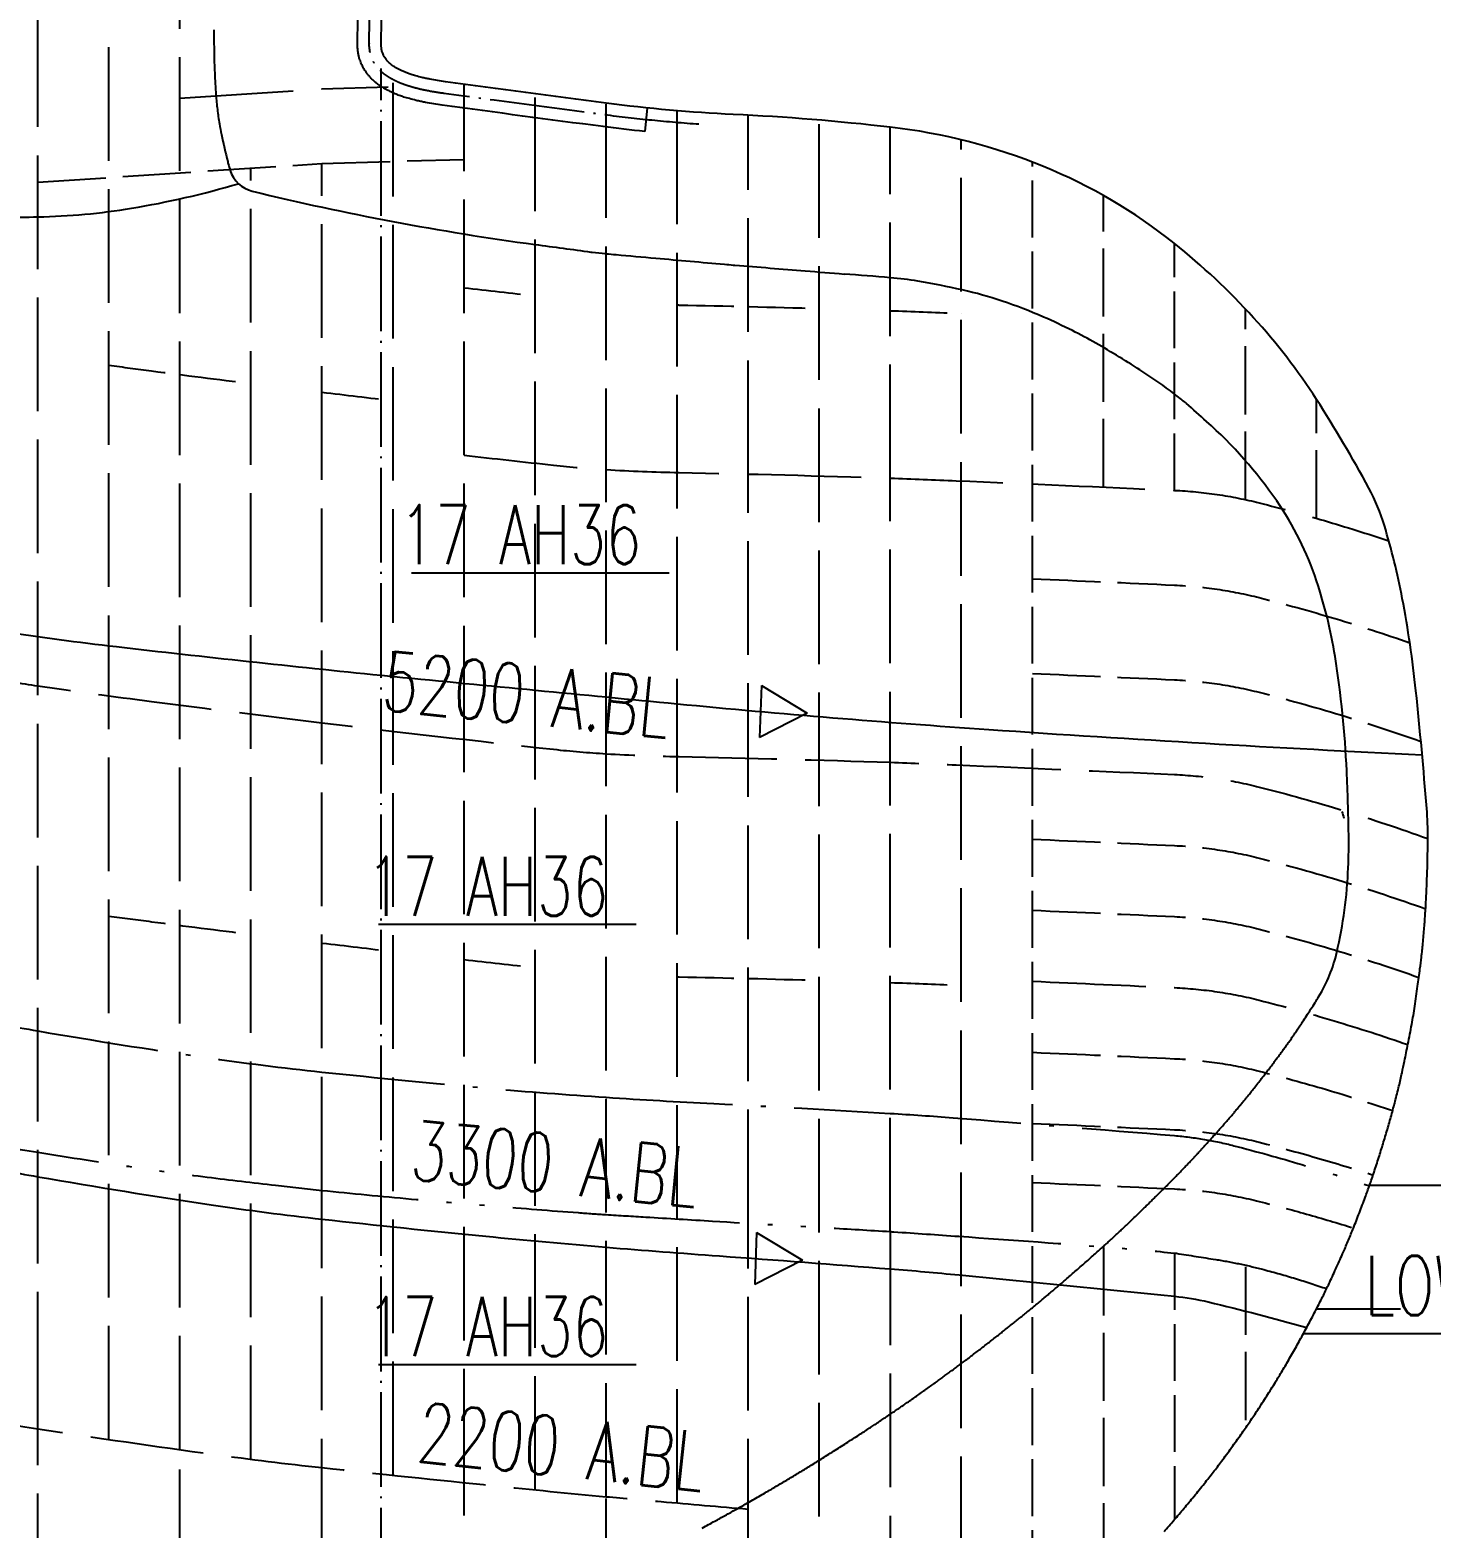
# Model space of a CAD drawing. Extents: x -12185 to 163857, y -7437 to 55100.
# Drawn here: x 128517 to 134434, y 2288 to 8615 of the extents above; entities that cross this region are included whole.
import ezdxf

# ---------------------------------------------------------------- set-up
doc = ezdxf.new("R2010")
doc.units = 0
doc.header["$LTSCALE"] = 40
doc.header["$MEASUREMENT"] = 0
for name, pattern in [('ACAD_ISO02W100', [15, 12, -3]), ('ACAD_ISO04W100', [30.5, 24, -3, 0.5, -3]), ('ACAD_ISO05W100', [34, 24, -3, 0.5, -3, 0.5, -3]), ('CENTER110', [12.2, 10, -1, 0.2, -1])]:
    doc.linetypes.add(name, pattern=pattern)
doc.layers.get('0').update_dxf_attribs({"linetype": 'CONTINUOUS'})
for name, color, linetype in [('01CONTINUOUS', 2, 'CONTINUOUS'), ('03CENTER', 3, 'CENTER110'), ('BANFENG', 6, 'CONTINUOUS'), ('C-CAS', 4, 'ACAD_ISO02W100'), ('C-CEN', 4, 'ACAD_ISO04W100'), ('Y-CAS', 7, 'ACAD_ISO02W100'), ('Y-PH', 2, 'ACAD_ISO05W100')]:
    doc.layers.add(name, color=color, linetype=linetype)
doc.styles.add('ROMANS', font='romans.shx', dxfattribs={"width": 0.7, "height": 250})

msp = doc.modelspace()

# ---------------------------------------------------------------- linework, layer by layer
for p, q in [((131123.891, 8285.345), (131113.597, 8185.876)), ((134174, 3735.8), (135691.01, 3735.8)), ((133950, 3213.936), (134305, 3213.936)), ((133895.056, 3110.148), (139122.291, 3110.148))]:
    msp.add_line(p, q)
msp.add_lwpolyline([(129900.005, 8555.232), (129901.02, 8661.945), (129905.119, 8760.008), (129910.277, 8850.696), (129918.696, 8936.675), (129930.169, 9016.463), (129942.744, 9092.434), (129958.499, 9165.224), (129975.182, 9234.772), (129994.076, 9302.581), (130016.17, 9373.493), (130042.482, 9446.64), (130072.71, 9522.416), (130108.061, 9603.414), (130150.454, 9691.818), (130201.573, 9790.989), (130252.614, 9885.312), (130301.777, 9971.246), (130349.971, 10051.124), (130398.215, 10127.083), (130447.292, 10200.494), (130992.729, 10989.927), (131042.15, 11061.446)])
msp.add_lwpolyline([(131113.597, 8185.876, -0.00671212), (130937.039, 8206.547, -0.00134072), (130257.966, 8297.16, -0.01374506), (130186.64, 8308.878, -0.0003555), (130170.414, 8312.015, -0.00388283), (130167.422, 8312.62, -0.00998883), (130147.541, 8317.218, -0.0060906), (130119.175, 8324.745, -0.0088824), (130096.204, 8331.584, -0.01111708), (130076.562, 8338.297, -0.01277047), (130058.79, 8345.336, -0.01165491), (130040.569, 8353.604, -0.00987651), (130026.199, 8360.886, -0.00940982), (130011.756, 8368.919, -0.01443386), (129996.412, 8378.438, -0.01905842), (129982.659, 8388.304, -0.01917179), (129970.124, 8398.835, -0.01883031), (129958.409, 8410.302, -0.01067331), (129950.459, 8419.06, -0.01050038), (129942.851, 8428.189, -0.01442407), (129933.786, 8440.239, -0.02956131), (129925.138, 8454.127, -0.01517663), (129920.548, 8463.22, -0.0081142), (129916.077, 8473.208, -0.00689886), (129912.057, 8482.964, -0.01750187), (129908.678, 8492.452, -0.02381943), (129905.071, 8506.042, -0.02169137), (129902.781, 8519.505, -0.0032438), (129902.135, 8524.93, 0.00314712), (129901.776, 8527.944, 0.00299625), (129901.593, 8529.336, -0.00157097), (129900.849, 8534.878, -0.03260908), (129899.867, 8549.912, -0.01518437), (129900.184, 8560.35, -0.01518437)], format="xyb")
at = {"layer": '01CONTINUOUS'}
msp.add_lwpolyline([(130000, 8554.28), (130001, 8659.38)], dxfattribs=at)
for points in [[(133306.034, 2273.248, 0.00357548), (133349, 2322.6, 0.00287624), (133390.785, 2371.865, 0.00280859), (133433, 2422.8, 0.00346574), (133476.45, 2476.585, 0.0039364), (133514, 2524.5, 0.0040704), (133548.862, 2570.484, 0.00330174), (133591, 2627.8, 0.00324534), (133632.054, 2685.203, 0.00396218), (133665, 2732.7, 0.0039364), (133697.001, 2780.429, 0.00324377), (133735, 2838.9, 0.00332108), (133772.291, 2897.966, 0.00407061), (133802, 2946.6, 0.0040389), (133832.413, 2998.252, 0.0036703), (133865, 3055.6, 0.00289218), (133895.056, 3110.148, 0.00284237), (133925, 3166, 0.00356006), (133955.962, 3225.57, 0.00410792), (133982, 3277.6, 0.00413413), (134005.67, 3326.914, 0.0032336), (134035, 3390.4, 0.003245), (134063.437, 3454.11, 0.00413763), (134085, 3504.4, 0.00414333), (134105.703, 3554.983, 0.0032678), (134131, 3619.5, 0.00324755), (134155.519, 3684.515, 0.00413953), (134174, 3735.8, 0.00408725), (134192.843, 3790.917, 0.00364742), (134213, 3853, 0.00281043), (134231.179, 3911.554, 0.00276373), (134249, 3971.3, 0.00356777), (134266.049, 4031.216, 0.00362024), (134282, 4090.5, 0.00471505), (134298.16, 4154.815, 0.00545286), (134311, 4210.7, 0.00279611), (134321.403, 4259.668, 0.00190452), (134336, 4331.7, 0.00237254), (134352.171, 4415.162, 0.0051796), (134359, 4453.5, 0.00506454), (134365.056, 4492.061, 0.00232613), (134377, 4576.2, 0.00185387), (134386.855, 4650.057, 0.00276698), (134393, 4699.6, 0.00536903), (134399.179, 4757.052, 0.0046372), (134405, 4823.7, 0.00345824), (134409.44, 4886.185, 0.00347075), (134413, 4948.5, 0.00257812), (134414.792, 4988.323, 0.00119868), (134418, 5074, 0.00478834), (134418.57, 5096.375, 0.00103413), (134420, 5200, 0.02308691), (134415.614, 5327.332, 0.00590238), (134369.655, 5823.309, 0.0210419), (134312.015, 6214.52, 0.0262197), (134236.32, 6522.785, 0.05031119), (134171.092, 6679.792, 0.01963493), (133950, 7054.079, 0.04153796), (133683.98, 7399.795, 0.03945932), (133349, 7713.77, 0.07157766), (132796.735, 8038.282, 0.06863868), (132150, 8204.302, 0.01672106), (131486.604, 8258.006, -0.02066119), (130950, 8305.704, -0.00134072), (130271.458, 8396.246, -0.01374506), (130205.556, 8407.072, -0.0003555), (130189.47, 8410.183, -0.00388283), (130188, 8410.48, -0.00998883), (130172.012, 8414.177, -0.0060906), (130146, 8421.08, -0.0088824), (130126.435, 8426.905, -0.01111708), (130111, 8432.18, -0.01277047), (130097.977, 8437.338, -0.01165491), (130084, 8443.68, -0.00987651), (130073.153, 8449.177, -0.00940982), (130062, 8455.38, -0.01443386), (130051.561, 8461.856, -0.01905842), (130044, 8467.28, -0.01917179), (130037.334, 8472.88, -0.01883031), (130031, 8479.08, -0.01067331), (130025.919, 8484.677, -0.01050038), (130021, 8490.58, -0.01442407), (130015.403, 8498.021, -0.02956131), (130013, 8501.88, -0.01517663), (130011.145, 8505.555, -0.0081142), (130008, 8512.58, -0.00689886), (130005.031, 8519.786, -0.01750187), (130004, 8522.68, -0.02381943), (130002.836, 8527.067, -0.02169137), (130002, 8531.98, -0.0032438), (130001.507, 8536.117, 0.00314712), (130001, 8540.38, 0.00299625), (130000.661, 8542.961, -0.00157097), (130000, 8547.88, -0.03260908), (129999.867, 8549.912, -0.01518437), (130000, 8554.28)], [(129999.89, 7509.845, -0.00895788), (130000, 7512.421)]]:
    msp.add_lwpolyline(points, format="xyb", dxfattribs=at)
at = {"layer": '03CENTER'}
msp.add_line((130000, -953.881), (130000, 8452.283), dxfattribs=at)
at = {"layer": '03CENTER', "flags": 128}
msp.add_lwpolyline([(129950.002, 8554.756), (129951.01, 8660.662), (129955.059, 8757.544), (129960.139, 8846.838), (129968.348, 8930.678), (129979.585, 9008.822), (129991.872, 9083.057), (130007.249, 9154.102), (130023.591, 9222.226), (130042.038, 9288.431), (130063.585, 9357.586), (130089.241, 9428.91), (130118.855, 9503.148), (130153.531, 9582.597), (130195.227, 9669.549), (130245.787, 9767.635), (130296.307, 9860.996), (130344.889, 9945.913), (130392.485, 10024.802), (130440.108, 10099.782), (130488.646, 10172.387), (131033.865, 10961.503), (131219.09, 11229.554)], dxfattribs=at)
msp.add_lwpolyline([(131342.114, 8216.339, -0.01524316), (130943.52, 8256.126, -0.00134072), (130264.712, 8346.703, -0.01374506), (130196.098, 8357.975, -0.0003555), (130179.942, 8361.099, -0.00388283), (130177.711, 8361.55, -0.00998883), (130159.776, 8365.697, -0.0060906), (130132.587, 8372.913, -0.0088824), (130111.319, 8379.244, -0.01111708), (130093.781, 8385.239, -0.01277047), (130078.383, 8391.337, -0.01165491), (130062.284, 8398.642, -0.00987651), (130049.676, 8405.031, -0.00940982), (130036.878, 8412.15, -0.01443386), (130023.987, 8420.147, -0.01905842), (130013.33, 8427.792, -0.01917179), (130003.729, 8435.857, -0.01883031), (129994.704, 8444.691, -0.01067331), (129988.189, 8451.868, -0.01050038), (129981.925, 8459.384, -0.01442407), (129974.595, 8469.13, -0.02956131), (129969.069, 8478.004, -0.01517663), (129965.847, 8484.387, -0.0081142), (129962.039, 8492.894, -0.00689886), (129958.544, 8501.375, -0.01750187), (129956.339, 8507.566, -0.02381943), (129953.953, 8516.555, -0.02169137), (129952.391, 8525.743, -0.0032438), (129951.821, 8530.523, 0.00314712), (129951.388, 8534.162, 0.00299625), (129951.127, 8536.148, -0.00157097), (129950.424, 8541.379, -0.03260908), (129949.867, 8549.912, -0.01518437), (129950.092, 8557.315, -0.01518437)], format="xyb", dxfattribs=at)
at = {"layer": 'BANFENG', "color": 232}
for p, q in [((130128.204, 6322.852), (131216.259, 6322.852)), ((131605.5, 5846.553), (131598.091, 5626.677)), ((131605.5, 5846.553), (131799.109, 5729.967)), ((131799.109, 5729.967), (131598.091, 5626.677)), ((129988.529, 4837.941), (131076.584, 4837.941)), ((131585.566, 3536.164), (131578.157, 3316.288)), ((131585.566, 3536.164), (131779.174, 3419.578)), ((131779.174, 3419.578), (131578.157, 3316.288)), ((129988.529, 2978.773), (131076.584, 2978.773))]:
    msp.add_line(p, q, dxfattribs=at)
at = {"layer": 'BANFENG', "color": 232, "flags": 128}
for points in [[(47960.137, 8650, 0.00000588), (62842.444, 8649.825, 0.0000032), (90178.275, 8650), (91167.825, 8650.013, 0.00000219), (91305.943, 8650.015, 0.00000038), (92100, 8650.034, 0.00003497), (92451.628, 8650.067, 0.00001071), (93600, 8650.28, 0.00012636), (94051.008, 8650.487, 0.00005433), (95100, 8651.348, 0.00036284), (95631.589, 8652.228, 0.00019917), (96600, 8654.919, 0.00071626), (97187.457, 8657.628, 0.00046109), (98100, 8663.983, 0.0010391), (98716.597, 8670.128, 0.00072524), (99600, 8682.049, 0.00133764), (100206.156, 8692.731, 0.00684597), (106950, 8922.019, 0.00185961)], [(128400, 3798.998, 0.00297557), (128550, 3771.967, 0.00604898), (129282.727, 3653.536, 0.00952901), (129750, 3592.879, 0.00291383), (130441.495, 3520.56, 0.00396776), (130950, 3474.445, 0.00262294), (131428.269, 3437.42, -0.00173837), (132150, 3382.832, -0.004262), (132440.711, 3357.333, -0.00136116), (133350, 3267.259, -0.03280242), (133492.39, 3243.25, -0.01100685), (133908.456, 3134.954)]]:
    msp.add_lwpolyline(points, format="xyb", dxfattribs=at)
at = {"layer": 'BANFENG'}
for points in [[(122569.308, 11516.291, -0.0000019), (123100.238, 11286.676, -0.00006828)], [(128355.756, 9623.383, 0.01817154), (128550, 9625.82, 0.0007524), (128741.017, 9635.453, 0.00160939), (128830.296, 9640.379, 0.00056165), (129523.893, 9681.664, 0.0017224), (129750, 9696.16, 0.00028723), (129753.744, 9696.415, 0.00000703), (129906.725, 9706.931, 0.00211651), (130064.189, 9718.427, 0.00150272), (130285.847, 9736.223)]]:
    msp.add_lwpolyline(points, format="xyb", dxfattribs=at)
at = {"layer": 'BANFENG', "color": 232}
for points in [[(121542.036, 10159.585, -0.00000051), (121684.923, 10097.951, -0.00001191)], [(121572.659, 8546.376, -0.00000048), (121684.923, 8497.951, -0.00000573)], [(123100.238, 7886.676, -0.00000035), (123136.901, 7870.815, -0.00000111)], [(123343.045, 9381.628, 0.00000249), (123500.398, 9313.549, 0.00001079)], [(123148.447, 7865.82, -0.00000045), (123182.59, 7851.049, -0.00000497)], [(123515.883, 7706.85, 0.00000125), (123597.988, 7671.33, 0.00000856)], [(128403.718, 7822.704, 0.00021421), (128550, 7825.507, 0.03610901), (128945.492, 7861.905, 0.03092912), (129397.244, 7965.681)], [(128400, 6074.444, 0.00832011), (128881.622, 6010.685, 0.00359308), (130000, 5889.663, 0.001124), (130054.829, 5884.253, 0.00005158), (131250, 5769.154, 0.00686563), (132566.332, 5660.743, 0.00494719), (134396.122, 5553.49)], [(134056.909, 5314.482, -0.00307978), (134065.543, 5286.475)]]:
    msp.add_lwpolyline(points, format="xyb", dxfattribs=at)
for centre, radius, start, end in [((138186.401, 8635.992), 8892.737, 180.1365723, 180.7490729), ((132034.14, 8555.554), 2739.95, 180.7490729, 182.5403734), ((132588.963, 8580.17), 3295.319, 182.5403734, 184.1737566), ((130657.258, 8439.204), 1358.477, 184.1737566, 186.7727741), ((130639.641, 8437.112), 1340.737, 186.7727741, 189.3889331), ((130189.141, 8362.621), 884.12, 189.3889331, 192.3723169), ((134929.158, 9402.381), 5736.836, 192.3723169, 193.5433982), ((129579.111, 8113.662), 233.764, 193.5433982, 196.0013171), ((131162.725, 8567.795), 1881.209, 196.0013172, 196.8676984), ((129485.811, 8059.342), 128.905, 196.8676984, 256.3349457), ((132208.087, 19256.241), 11651.984, 256.3349457, 262.3154716), ((195196.042, 486074.539), 482700.607, 262.31547164, 262.34373598), ((130920.431, 7933.332), 258.519, 262.343736, 263.5650844), ((136747.136, 59595.353), 52248.085, 263.5650844, 263.6258686), ((130969.374, 7874.655), 205.668, 263.6258686, 264.5946983), ((131803.521, 16690.3), 9060.689, 264.5946983, 264.8606018), ((144066.999, 153040.9), 145961.671, 264.86060175, 264.9268516), ((177197.802, 526239.498), 520627.982, 264.9268516, 264.9589218), ((132167.449, 15755.801), 8162.043, 264.9589218, 265.2150553), ((131764.681, 10944.194), 3333.608, 265.2150553, 265.3431909), ((563343.693, 5309246.473), 5319184.198, 265.343190857, 265.346398636), ((140166.055, 110487.207), 103230.093, 265.34639864, 265.43780571), ((120369.891, -137603.617), 145649.286, 85.36085214, 85.4378057), ((132041.162, 6227.237), 1345.671, 80.3529256, 85.3608521), ((131670.643, 4047.49), 3556.685, 77.2731526, 80.3529256), ((132069.271, 5812.484), 1747.235, 71.54524, 77.2731526), ((131988.364, 5570.043), 2002.819, 66.1955572, 71.54524), ((131628.615, 4754.554), 2894.134, 63.5245764, 66.1955572), ((132033.835, 5568.173), 1985.191, 60.2994482, 63.5245764), ((130955.694, 3678.034), 4161.199, 57.0886452, 60.2994482), ((132124.922, 5484.599), 2009.276, 52.4673475, 57.0886452), ((130253.576, 3048.689), 5081.017, 52.1139024, 52.4673475), ((131716.556, 4928.912), 2698.676, 51.628924, 52.1139024), ((133266.003, 6885.855), 202.598, 48.527439, 51.628924), ((118896.064, -9372.089), 21900.89, 48.2291731, 48.527439), ((132225.893, 5551.8), 1890.722, 34.620986, 48.2291731), ((132682.054, 5866.731), 1336.407, 18.4188801, 34.620986), ((132042.987, 5653.908), 2009.981, 9.0216373, 18.4188801), ((129700.317, 5281.958), 4381.994, 2.6610588, 9.0216373), ((125387.939, 5081.529), 8699.028, 0.8958405, 2.6610588), ((131685.922, 5180.008), 2400.274, 357.5349959, 0.8958405), ((132113.768, 5161.59), 1972.032, 347.0572432, 357.5349959), ((133426.113, 4859.992), 625.477, 328.3962187, 347.0572432), ((84808.158, 35521.628), 58104.789, 327.70853492, 327.74049431), ((133792.19, 4603.643), 179.344, 327.7404943, 328.3522308), ((104417.547, 22708.821), 34685.389, 328.3522309, 328.3962187), ((128611.453, 7915.415), 6328.516, 326.3542477, 326.6033925), ((129454.785, 7359.412), 5318.393, 326.6033925, 326.9395845), ((131399.49, 6093.588), 2998.008, 326.9395845, 327.3873615), ((133440.177, 4787.88), 575.349, 327.3873615, 327.7085348), ((131399.99, 6055.543), 2976.622, 325.3653545, 325.6936555), ((131118.904, 6247.333), 3316.905, 325.6936555, 326.0046606), ((131203.914, 6190.003), 3214.37, 326.0046606, 326.3542476), ((130701.435, 6576.74), 3848.05, 323.6561641, 323.9095447), ((132127.927, 5536.888), 2082.782, 323.9095447, 324.2747686), ((131303.124, 6130.12), 3098.767, 324.2747686, 324.5741925), ((131920.257, 5691.128), 2341.425, 324.5741925, 324.9936263), ((131396.424, 6058.007), 2980.956, 324.9936263, 325.3653545), ((127710.587, 8838.464), 7597.799, 322.6411028, 322.8000877), ((129494.532, 7484.38), 5358.155, 322.8000877, 322.9894058), ((130809.828, 6492.852), 3710.997, 322.9894058, 323.2038694), ((129251.716, 7658.305), 5656.76, 323.2038694, 323.3775754), ((131236.974, 6182.716), 3183.177, 323.3775754, 323.6561641), ((128268.592, 8399.711), 6887.994, 322.1328811, 322.34712), ((125278.825, 10706.541), 10664.258, 322.34712, 322.4805664), ((127892.603, 8699.509), 7368.805, 322.4805664, 322.6411028), ((130445.054, 6684.801), 4117.09, 321.1994938, 321.4147053), ((130377.668, 6738.567), 4203.297, 321.4147053, 321.6871487), ((129362.037, 7541.034), 5497.693, 321.6871487, 321.9253701), ((127910.28, 8678.319), 7341.877, 321.9253701, 322.1328811), ((131451.276, 5885.565), 2832.221, 319.4380919, 319.7424023), ((131592.573, 5765.915), 2647.07, 319.7424023, 320.0520392), ((132026.934, 5402.115), 2080.484, 320.0520392, 320.4013029), ((131632.526, 5728.382), 2592.351, 320.4013029, 320.6715833), ((131687.788, 5683.106), 2520.911, 320.6715833, 320.9456667), ((131347.059, 5959.558), 2959.684, 320.9456667, 321.1994939), ((128098.805, 8804.111), 7277.172, 318.4948642, 318.6808881), ((129962.777, 7165.47), 4795.33, 318.6808881, 318.9283409), ((129844.617, 7268.445), 4952.064, 318.928341, 319.1718464), ((130792.059, 6449.822), 3699.951, 319.1718464, 319.4380919), ((126715.258, 10040.238), 9132.513, 317.8316391, 317.9675405), ((128275.375, 8633.902), 7032.097, 317.9675405, 318.1557897), ((125537.057, 11086.046), 10707.883, 318.1557897, 318.3083438), ((128127.775, 8778.476), 7238.488, 318.3083438, 318.4948642), ((128901.538, 8076.304), 6193.754, 317.0357325, 317.1776253), ((130172.756, 6898.221), 4460.585, 317.1776254, 317.3448274), ((129056.428, 7926.724), 5978.48, 317.3448274, 317.4911753), ((129262.963, 7737.41), 5698.308, 317.4911753, 317.6410778), ((130041.429, 7027.596), 4644.816, 317.6410778, 317.8316391), ((128683.905, 8328.721), 6525.305, 315.8637218, 316.0632583), ((129438.078, 7602.033), 5477.998, 316.0632583, 316.2820324), ((130450.328, 6634.098), 4077.445, 316.2820324, 316.5356112), ((129897.097, 7158.442), 4839.68, 316.5356112, 316.7636352), ((130946.802, 6171.448), 3398.833, 316.7636352, 317.0357325), ((128860.484, 8177.919), 6293.621, 314.9637442, 315.1015694), ((127324.489, 9708.478), 8462.005, 315.1015694, 315.2204311), ((130718.708, 6340.276), 3680.216, 315.2204311, 315.4438837), ((128728.128, 8300.249), 6473.763, 315.4438837, 315.6123618), ((130415.898, 6648.176), 4112.002, 315.6123618, 315.8637218), ((126450.423, 10593.501), 9705.859, 314.433591, 314.5572368), ((122856.093, 14243.816), 14828.75, 314.5572368, 314.6392284), ((128331.948, 8698.565), 7035.497, 314.6392285, 314.7582634), ((128476.134, 8553.157), 6830.721, 314.7582634, 314.8734985), ((125437.605, 11605.132), 11137.368, 314.8734985, 314.9637442), ((128197.546, 8772.289), 7182.191, 313.8273321, 314.0335058), ((125024.437, 12054.296), 11747.296, 314.0335058, 314.1697178), ((127833.869, 9162.238), 7715.311, 314.1697179, 314.3377947), ((121925.38, 15208.907), 16169.448, 314.3377947, 314.433591), ((129843.024, 7030.346), 4785.964, 313.0148787, 313.243825), ((129481.629, 7414.603), 5313.467, 313.243825, 313.4495272), ((128607.818, 8337.034), 6584.067, 313.4495272, 313.6343182), ((127496.229, 9502.917), 8194.941, 313.6343182, 313.8273321), ((128819.877, 8159.211), 6309.503, 311.9581655, 312.1447158), ((129611.471, 7284.51), 5129.789, 312.1447158, 312.3516078), ((129908.688, 6958.464), 4688.605, 312.3516078, 312.5706906), ((129762.365, 7117.751), 4904.898, 312.5706906, 312.7848885), ((129872.595, 6998.651), 4742.616, 312.7848885, 313.0148787), ((125984.939, 11346.152), 10574.9, 311.4025155, 311.5578755), ((127997.806, 9075.645), 7540.622, 311.5578755, 311.755331), ((128260.618, 8781.244), 7145.981, 311.755331, 311.9581655), ((124237.187, 13348.535), 13232.761, 310.8703162, 310.9799549), ((126134.836, 11163.997), 10339.099, 310.9799549, 311.1224459), ((122958.655, 14802.044), 15168.541, 311.1224459, 311.2400864), ((126580.432, 10670.757), 9674.472, 311.2400864, 311.4025155), ((126881.286, 10303.329), 9199.867, 310.2047599, 310.3349916), ((127971.014, 9019.956), 7516.254, 310.3349915, 310.4790726), ((126284.143, 10996.489), 10114.757, 310.4790726, 310.5988406), ((127393.19, 9702.489), 8410.521, 310.5988406, 310.7301837), ((127595.612, 9467.403), 8100.295, 310.7301837, 310.8703161), ((127742.704, 9305.763), 7881.984, 309.4422455, 309.6261263), ((128758.297, 8079.261), 6289.583, 309.6261263, 309.8319726), ((127808.03, 9218.514), 7773.129, 309.8319726, 310.0033912), ((129183.87, 7579.048), 5632.852, 310.0033912, 310.2047599), ((128467.09, 8415), 6733.848, 308.7177153, 308.9021398), ((127838.596, 9193.842), 7734.648, 308.9021398, 309.0742197), ((128597.875, 8258.689), 6530.067, 309.0742197, 309.2681666), ((127600.572, 9478.538), 8105.708, 309.2681666, 309.4422455), ((127162.694, 10045.884), 8822.216, 307.987904, 308.1369258), ((127399.744, 9743.963), 8438.356, 308.1369258, 308.2782314), ((126846.767, 10444.701), 9331.002, 308.2782314, 308.4126082), ((127886.933, 9132.931), 7656.879, 308.4126082, 308.5716206), ((127005.378, 10238.358), 9070.778, 308.5716206, 308.7177153), ((126753.742, 10563.148), 9481.587, 307.4270867, 307.5704421), ((126440.826, 10969.911), 9994.785, 307.5704421, 307.7094547), ((126427.48, 10987.172), 10016.604, 307.7094547, 307.8483159), ((126403.952, 11017.452), 10054.95, 307.8483159, 307.987904), ((127503.657, 9568.643), 8236.035, 306.6806632, 306.8330396), ((127551.172, 9505.205), 8156.775, 306.8330396, 306.9861545), ((127006.072, 10228.942), 9062.827, 306.9861545, 307.1375267), ((126918.256, 10344.897), 9208.281, 307.1375267, 307.2876986), ((126421.049, 10997.866), 10029.003, 307.2876986, 307.4270867), ((128484.653, 8242.941), 6586.823, 305.8144133, 305.9982285), ((128143.348, 8712.737), 7167.51, 305.9982285, 306.1651382), ((128553.237, 8151.98), 6472.918, 306.1651382, 306.340775), ((128107.184, 8758.303), 7225.641, 306.340775, 306.5108102), ((128097.956, 8770.768), 7241.15, 306.5108102, 306.6806632), ((127556.661, 9536.735), 8179.033, 305.1086135, 305.2841607), ((127921.904, 9020.58), 7546.721, 305.2841607, 305.4658432), ((127944.923, 8988.269), 7507.049, 305.4658432, 305.648005), ((127636.119, 9418.84), 8036.909, 305.648005, 305.8144133), ((127521.215, 9586.435), 8240.065, 304.320813, 304.4742682), ((127364.309, 9814.954), 8517.266, 304.4742682, 304.6252057), ((127627.041, 9434.461), 8054.878, 304.6252057, 304.7804332), ((126943.814, 10418.213), 9252.612, 304.7804332, 304.9252657), ((127948.405, 8979.517), 7497.89, 304.9252657, 305.1086135), ((128057.98, 8787.35), 7277.417, 303.4690299, 303.6450136), ((127670.134, 9370.112), 7977.443, 303.6450136, 303.817362), ((127845.15, 9108.848), 7662.976, 303.817362, 303.9932112), ((127282.896, 9942.636), 8668.626, 303.9932112, 304.1501072), ((128038.389, 8828.877), 7322.807, 304.1501072, 304.320813), ((126537.999, 11114.032), 10056.622, 302.6090213, 302.7787028), ((127064.794, 10295.938), 9083.59, 302.7787028, 302.9572412), ((126672.861, 10900.45), 9804.038, 302.9572412, 303.1221681), ((127737.54, 9268.615), 7855.596, 303.1221681, 303.3064167), ((127370.864, 9826.691), 8523.354, 303.3064167, 303.46903), ((125508.888, 12737.445), 11978.745, 302.1126894, 302.2617802), ((126050.388, 11879.61), 10964.298, 302.2617802, 302.432983), ((126369.002, 11378.194), 10370.216, 302.432983, 302.6090213), ((127144.425, 10117.021), 8889.787, 301.2666684, 301.4419313), ((127342.605, 9792.884), 8509.865, 301.4419313, 301.6210638), ((126837.26, 10613.635), 9473.715, 301.6210638, 301.7887715), ((126550.441, 11076.429), 10018.181, 301.7887715, 301.9518583), ((126404.608, 11310.247), 10293.75, 301.9518583, 302.1126894), ((127551.263, 9448.357), 8107.088, 300.5212066, 300.7058788), ((127711.533, 9178.495), 7793.222, 300.7058788, 300.8942331), ((127513.101, 9510.126), 8179.686, 300.8942331, 301.0802095), ((127534.921, 9473.926), 8137.418, 301.0802095, 301.2666684), ((126717.961, 10892.617), 9774.53, 299.5789822, 299.7575076), ((127452.532, 9607.774), 8294.524, 299.7575076, 299.9617392), ((127095.486, 10227.151), 9009.443, 299.9617392, 300.1577003), ((126876.65, 10603.788), 9445.04, 300.1577003, 300.330453), ((127734.368, 9137.769), 7746.543, 300.330453, 300.5212066), ((126526.104, 11247.698), 10178.044, 298.8066285, 298.9509143), ((126114.972, 11990.9), 11027.384, 298.9509143, 299.0895323), ((126885.026, 10606.792), 9443.485, 299.0895323, 299.2361069), ((126151.526, 11917.296), 10945.298, 299.2361069, 299.3722549), ((127944.61, 8731.479), 7289.537, 299.3722549, 299.5789822), ((126789.561, 10759.334), 9623.138, 298.3248876, 298.5075004), ((125087.658, 13892.872), 13189.023, 298.5075004, 298.6399362), ((127418.924, 9624.11), 8325.164, 298.6399362, 298.8066285)]:
    msp.add_arc(centre, radius, start, end, dxfattribs=at)
at = {"layer": 'C-CAS'}
for p, q in [((129150, 2619.453), (129150, 17669.518)), ((128850, 2662.529), (128850, 10480.544)), ((130050, 2511.454), (130050, 8462.906)), ((130650, 2449.6), (130650, 8345.278)), ((131250, 2394.196), (131250, 8273.531)), ((131850, 1136.687), (131850, 8234.121)), ((132450, 1510.015), (132450, 8150.759)), ((129750, 3714.365), (129750, 8051.213)), ((129450, 2578.929), (129450, 8031.287)), ((131550, 3575.669), (131550, 6739.452)), ((132150, 3540.345), (132150, 6721.997)), ((130350, 2480.063), (130350, 5618.959))]:
    msp.add_line(p, q, dxfattribs=at)
at = {"layer": 'C-CAS', "ltscale": 0.6}
for p, q in [((133050, 6684.085), (133050, 7915.644)), ((133650, 6631.282), (133650, 7436.457)), ((133950, 6552.188), (133950, 7054.079)), ((133050, 3473.366), (133050, 2007.052)), ((133650, 3392.01), (133650, 2710.875))]:
    msp.add_line(p, q, dxfattribs=at)
at = {"layer": 'C-CAS'}
msp.add_lwpolyline([(129150, 8326.362), (129750, 8366.213), (130029.5, 8374.201)], dxfattribs=at)
at = {"layer": 'C-CAS', "ltscale": 0.5, "flags": 128}
for points in [[(130350, 7526.29, 0.0008465), (130650, 7492.816, 0.01219063)], [(131250, 7453.433, 0.00025343), (131257.84, 7453.273, -0.00228124), (131850, 7438.749, -0.00229169)], [(132150, 7429.328, -0.00229169), (132428.637, 7418.653, -0.00001606), (132450, 7417.736, -0.05053935)], [(128850, 7199.069, 0.00136755), (129030.068, 7175.148, 0.00142161), (129450, 7121.745, 0.00276023)], [(129750, 7085.078, 0.00084716), (130050, 7049.544, 0.01219063)], [(128850, 4872.987, 0.00136755), (129030.068, 4849.066, 0.00142161), (129450, 4795.662, 0.00084716)], [(129750, 4758.996, 0.00084716), (130050, 4723.462, 0.01219063)], [(130350, 4688.959, 0.0008465), (130650, 4655.485, 0.01219063)], [(131250, 4616.102, 0.00025343), (131257.84, 4615.942, -0.00228124), (131850, 4601.419, -0.00229169)], [(132150, 4591.997, -0.00229169), (132428.637, 4581.323, -0.00001606), (132450, 4580.406, -0.05053935)]]:
    msp.add_lwpolyline(points, format="xyb", dxfattribs=at)
at = {"layer": 'C-CAS', "ltscale": 0.6, "flags": 128}
for points in [[(132750, 6297.381, -0.00045122), (133350, 6270.517, -0.05053935), (133707.963, 6217.647, -0.02185406), (134343.848, 6026.968)], [(132750, 5897.381, -0.00045122), (133350, 5870.517, -0.05053935), (133707.963, 5817.647, -0.0234936), (134390.827, 5610.439)], [(132750, 5197.381, -0.00045122), (133350, 5170.517, -0.05053935), (133707.963, 5117.647, -0.02418171), (134410.511, 4903.41)], [(132750, 4897.381, -0.00045122), (133350, 4870.517, -0.05053935), (133707.963, 4817.647, -0.02318712), (134382.054, 4613.552)], [(132750, 4297.381, -0.00045122), (133350, 4270.517, -0.05053935), (133707.963, 4217.647, -0.01934232), (134271.663, 4051.694)], [(132750, 3997.381, -0.00045122), (133350, 3970.517, -0.05053935), (133707.963, 3917.647, -0.01647234), (134188.874, 3779.06)], [(132750, 3747.381, -0.00045122), (133350, 3720.517, -0.05053935), (133707.963, 3667.647, -0.01360638), (134105.886, 3555.441)]]:
    msp.add_lwpolyline(points, format="xyb", dxfattribs=at)
at = {"layer": 'C-CEN', "color": 1, "flags": 128}
msp.add_lwpolyline([(5342.922, 5860.063, -0.03276035), (5386.961, 5902.872, -0.14361954), (5400, 5908.702), (5642.093, 5941.625), (5868.23, 5972.377), (6600, 6071.891, 0.06219455), (7106.368, 6206.266, 0.02954274), (8100, 6677.316, 0.03573579), (8936.522, 7217.283, -0.04566043), (9600, 7627.158, -0.00427327), (10454.8, 8043.851, -0.00571557), (11100, 8342.57, -0.00232185), (12136.144, 8802.211, -0.0052207), (12600, 8999.662, -0.00706833), (13291.761, 9274.247, -0.00611079), (14100, 9570.657, -0.0049932), (14993.167, 9875.888, -0.0074095), (15600, 10066.594, -0.00279093), (16403.563, 10301.226, -0.00323133), (17100, 10495.506, -0.0025457), (18008.97, 10737.791, 0.00391231), (18600, 10897.061, 0.00160874), (19343.06, 11106.128, -0.00157921), (20100, 11319.148, -0.00066314), (20844.879, 11525.173, -0.00065462), (21600, 11731.89, -0.00204697), (22304.333, 11920.619, -0.0018157), (23100, 12127.246, -0.00271746), (23643.813, 12263.219, -0.00154874), (24600, 12493.649, -0.00251331), (25460.951, 12693.743, -0.0033951), (26100, 12834.326, -0.00399019), (26690.494, 12955.113, -0.00259736), (27600, 13128.702, -0.00220665), (28499.42, 13291.427, -0.00331106), (29100, 13393.253, -0.00298557), (29824.649, 13506.747, -0.0027952), (30600, 13619.014, -0.0015544), (31418.733, 13730.299, -0.00186975), (32100, 13818.152, -0.00164022), (32874.345, 13912.487, -0.00175168), (33600, 13995.899, -0.00207067), (34350.458, 14076.353, -0.00207497), (35100, 14150.429, -0.00208125), (35868.903, 14219.969, -0.00219049), (36600, 14279.798, -0.00164947), (37300.13, 14331.683, -0.00144442), (38100, 14385.985, -0.001689), (38949.158, 14438.289, -0.00220465), (39600, 14473.293, -0.00228921), (40324.662, 14505.738, -0.00214035), (41100, 14533.572, -0.00111613), (41768.951, 14553.225, -0.00089853), (42600, 14574.289, -0.00144586), (43628.841, 14595.54, -0.00315772), (44100, 14600.933, -0.00377866), (44772.826, 14599.3, 0.00307354), (45600, 14596.126, 0.00034102), (46358.189, 14598.394, -0.00034855), (47100, 14600.602, -0.00046497), (48171.749, 14602.048, -0.00116364), (48600, 14601.231, -0.00457544), (49142.692, 14593.966, 0.00259359), (50100, 14577.356, 0.00181491), (51045.916, 14569.285, -0.0030983), (51600, 14563.134, -0.00239534), (51934.904, 14555.736, 0.00355523), (52160.558, 14551.275), (53100, 14539.385), (54600, 14520.399), (56100, 14501.414), (57600, 14482.428), (59475, 14458.696), (60600, 14444.457), (61725, 14430.218), (63600, 14406.486), (65100, 14387.501), (66600, 14368.515), (68100, 14349.529), (69600, 14330.544), (71100, 14311.558), (72975, 14287.827), (74475, 14268.841), (75975, 14249.855), (77475, 14230.87), (78975, 14211.884), (80100, 14197.645), (81600, 14178.66), (83100, 14159.674), (84225, 14145.435), (85350, 14131.196), (86100, 14121.703), (87600, 14102.718), (89100, 14083.732, -0.00190877), (89970.18, 14069.396, -0.00263673), (90600, 14053.291, -0.00235088), (90982.195, 14039.702, -0.0008036), (92100, 13992.896, -0.00089722), (92936.541, 13955.016, -0.00113106), (93600, 13922.276, -0.00443601), (94371.572, 13875.584, -0.00469279), (95100, 13818.139, -0.00196956), (95652.804, 13767.124, -0.00114879), (96600, 13673.752, -0.00118251), (97591.991, 13571.292, -0.00230739), (98100, 13515.234, -0.00454413), (98659.834, 13445.681, -0.00270067), (99600, 13315.017, -0.00187552), (100463.679, 13186.916, -0.00254222), (101100, 13086.782, -0.00220322), (101907.188, 12951.898, -0.00256275), (102600, 12829.328, -0.00139101), (103333.45, 12693.578, -0.00132959), (104100, 12547.384, -0.00123875), (104888.255, 12392.849, -0.0013705), (105600, 12249.453, -0.00230584), (106262.974, 12110.803, -0.00182314), (107100, 11928.526, -0.00248507), (107811.868, 11767.067, -0.00223969), (108600, 11580.463, -0.00275231), (109289.315, 11409.971, -0.00233424), (110100, 11200.685, -0.00293455), (110836.82, 11002.164, -0.00282421), (111600, 10787.082, -0.00341692), (112307.783, 10578.042, -0.00304084), (113100, 10332.898, -0.00328798), (113833.636, 10095.665, -0.00313422), (114600, 9836.93, -0.00356033), (115373.987, 9564.024, -0.00377556), (116100, 9295.995, -0.00334761), (116933.135, 8974.859, -0.00415762), (117600, 8706.248, -0.00171463), (118482.678, 8338.602, -0.00322513), (118950, 8138.516, -0.00001773), (119631.765, 7841.369, 0.00002333), (120150, 7615.503, 0.00000235), (121181.909, 7165.822, 0.0000144), (121350, 7092.579, 0.0007941), (121707.24, 6937.603, -0.00033675), (122550, 6572.918, -0.00104552), (123170.949, 6302.177, 0.00112125), (123750, 6049.807, 0.00229468), (123900.763, 5985.322, 0.00033045), (124950, 5543.037, 0.00207316), (125482.742, 5321.48, 0.00166032), (126150, 5049.807, 0.01646505), (126653.915, 4865.632, 0.01214763), (127350, 4655.494, 0.01235594), (127942.741, 4507.812, 0.01219342), (128550, 4387.819, 0.00674747), (129255.188, 4276.039, 0.00966156), (129750, 4214.171, 0.00407681), (130453.517, 4145.779, 0.0057869), (130950, 4107.383, 0.00362377), (131404.143, 4080.848, -0.00220681), (132150, 4039.39, -0.0045222), (132414.941, 4021.083, -0.00128019), (133350, 3945.563, -0.04241893), (133600.993, 3903.011, -0.01806927), (134173.023, 3733.02)], format="xyb", dxfattribs=at)
at = {"layer": 'Y-CAS', "color": 2}
for p, q in [((128550, 2805.214), (128550, 9254.557)), ((130350, 5618.959), (130350, 8385.576)), ((130950, 2420.844), (130950, 8305.704)), ((131550, 6739.452), (131550, 8254.8)), ((132150, 6721.997), (132150, 8204.302)), ((129750, 385.719), (129750, 3714.365)), ((131550, 984.759), (131550, 3575.669)), ((132150, 3540.345), (132150, 1310.306)), ((128550, 154.391), (128550, 2811.81)), ((129150, 256.119), (129150, 2619.453)), ((130350, 541.015), (130350, 2480.063)), ((130950, 733.135), (130950, 2420.844))]:
    msp.add_line(p, q, dxfattribs=at)
at = {"layer": 'Y-CAS', "color": 2, "ltscale": 0.5}
for p, q in [((132750, 1738.886), (132750, 8056.843)), ((133350, 6670.517), (133350, 7712.971)), ((133350, 3449.593), (133350, 2323.766))]:
    msp.add_line(p, q, dxfattribs=at)
at = {"layer": 'Y-CAS', "color": 2, "ltscale": 0.6}
msp.add_lwpolyline([(128550, 7971.512), (129750, 8051.213), (130350, 8068.361)], dxfattribs=at)
at = {"layer": 'Y-CAS', "color": 2, "flags": 128}
for points in [[(122570.716, 7893.273, -0.00050646), (123181.226, 7635.432, 0.00058116), (123750, 7395.318, 0.00236488), (123848.702, 7354.333, 0.0002124), (124950, 6903.676, 0.00207095), (125646.536, 6622.356, 0.00287645), (126150, 6424.787, 0.02331024), (126544.137, 6293.478, 0.01163337), (127350, 6086.236, 0.0075294), (128120.103, 5919.365, 0.01360109), (128550, 5845.07, 0.00364823), (129030.068, 5779.066, 0.0024366), (129750, 5688.996, 0.00276023), (130727.893, 5576.962, 0.01219063), (130950, 5558.223, 0.00995793), (131257.84, 5545.942, -0.00343718), (132150, 5521.997, -0.00229169), (132428.637, 5511.323, -0.00069287), (133350, 5470.517, -0.05053935), (133707.963, 5417.647, -0.0245137), (134420, 5200)], [(130350, 6818.959, 0.00106624), (130727.893, 6776.962, 0.01219063), (130950, 6758.223, 0.00995793), (131257.84, 6745.942, -0.00343718), (132150, 6721.997, -0.00229169), (132428.637, 6711.323, -0.00069287), (133350, 6670.517, -0.05053935), (133707.963, 6617.647, -0.01877501), (134255.324, 6457.179)], [(122550, 4803.41, 0.00142755), (123345.965, 4464.833, 0.00282241), (123750, 4297.012, 0.00002595), (124854.917, 3845.432, 0.00030164), (124950, 3806.644, 0.00200796), (125492.22, 3588.369, 0.00166004), (126150, 3329.165, 0.0173913), (126666.28, 3148.119, 0.01338901), (127350, 2954.677, 0.01148969), (127973.241, 2811.4, 0.01253875), (128550, 2707.693, 0.00423388), (129295.81, 2599.269, 0.00697342), (129750, 2543.603, 0.00151504), (130478.086, 2466.891, 0.00233929), (130950, 2420.844, 0.00163316), (131182.054, 2400.061, -0.00014886), (131550, 2368.209, -0.00471025)], [(132750, 4597.381, -0.00045122), (133350, 4570.517, -0.05053935), (133707.963, 4517.647, -0.02156757), (134335.627, 4329.825)]]:
    msp.add_lwpolyline(points, format="xyb", dxfattribs=at)
at = {"layer": 'Y-PH', "color": 2, "flags": 128}
msp.add_lwpolyline([(96600, 12809.896, 0.00456569), (98155.256, 12613.303, 0.00484198), (99625, 12455.551, 0.00024636), (99806.382, 12437.948, -0.00342645), (99819.415, 12436.599, -0.01011473), (100040.988, 12407.589, -0.00210865), (101100, 12242.511, -0.0002091), (102200.247, 12065.777, -0.00116384), (102397.833, 12033.482, -0.00013609), (102546.277, 12008.823, -0.00037596), (102600, 11999.842, -0.00136235), (102866.748, 11954.295, -0.00073262), (103362.422, 11867.521, -0.00051494), (103766.342, 11795.771, -0.00062312), (104100, 11735.717, -0.00063873), (104440.893, 11673.473, -0.0005316), (104850.307, 11597.727, -0.00072436), (105223.002, 11527.806, -0.0007157), (105600, 11455.953, -0.00100351), (105889.3, 11399.783, -0.00076314), (106269.457, 11324.577, -0.00120635), (106660.273, 11245.662, -0.00107117), (107100, 11154.784, -0.00111595), (107436.145, 11083.778, -0.0010395), (107796.679, 11005.996, -0.00140211), (108187.606, 10919.657, -0.0013275), (108600, 10826.212, -0.00122548), (108934.984, 10748.508, -0.00115924), (109288.714, 10664.675, -0.00146367), (109673.708, 10571.297, -0.00132008), (110100, 10465.386, -0.00140947), (110469.908, 10371.337, -0.00138225), (110846.559, 10273.331, -0.00165276), (111220.403, 10173.628, -0.00162484), (111600, 10069.722, -0.00159877), (111941.856, 9973.773, -0.00152737), (112299.057, 9871.103, -0.0016798), (112688.521, 9756.451, -0.00158683), (113100, 9632.39, -0.00149594), (113481.261, 9514.871, -0.00152392), (113854.817, 9397.252, -0.00167227), (114219.222, 9279.949, -0.00159696), (114600, 9154.622, -0.00181573), (114971.695, 9029.466, -0.00178542), (115348.774, 8899.466, -0.00181481), (115694.05, 8777.641, -0.00153988), (116100, 8631.339, -0.00190034), (116572.67, 8457.308, -0.00230435), (116961.249, 8310.515, -0.00155167), (117295.833, 8181.163, -0.00170251), (117600, 8061.289, -0.00140263), (118080.202, 7868.585, -0.00184263), (118444.779, 7719.526, -0.00054754), (118808.888, 7568.623, -0.00141051), (118950, 7509.492, -0.00012628), (119357.183, 7337.392, -0.00012769), (119759.773, 7166.993, -0.00000547), (120109.646, 7018.797, -0.00004742), (120150, 7001.699, -0.00016741), (120579.794, 6819.379, 0.000147), (121069.259, 6611.723, 0.00003752), (121294.622, 6516.211, 0.0001527), (121350, 6492.765, 0.00009143), (121403.69, 6470.066, 0.00002132), (121633.981, 6372.762, 0.00010939), (122201.689, 6133.065, -0.00017828), (122550, 5985.946, -0.00004793), (122698.81, 5923.012, 0.00001381), (123215.275, 5704.551, 0.00002607), (123660.506, 5516.263, 0.00012974), (123750, 5478.449, 0.0014216), (123764.054, 5472.562, 0.00020673), (123860.826, 5432.396, 0.00133912), (124226.086, 5282.114, 0.00067679), (124950, 4987.675, 0.00034834), (125100.728, 4926.729, 0.00013481), (125490.356, 4769.624, 0.0014716), (125782.535, 4652.901, 0.00117256), (126150, 4508.351, 0.0080201), (126345.599, 4435.531, 0.00517812), (126651.411, 4330.784, 0.00948343), (126950.021, 4238.193, 0.00714881), (127350, 4128.609, 0.00516492), (127699.792, 4041.976, 0.00713357), (127954.524, 3985.498, 0.0052658), (128255.259, 3926.603, 0.00539412), (128550, 3875.381, 0.00392959), (128959.198, 3812.104, 0.0052618), (129265.613, 3770.472, 0.00229954), (129554.231, 3735.695, 0.00339462), (129750, 3714.365, 0.00264868), (130127.646, 3677.83, 0.00282838), (130481.653, 3647.493, 0.00108694), (130832.208, 3620.215, 0.00323687), (130950, 3612.073, 0.00039581), (131117.567, 3601.714, 0.00023549), (131399.238, 3584.657, 0.00075055), (131885.797, 3556.156, -0.00138213), (132150, 3540.345, -0.00154272), (132165.308, 3539.339, -0.00008617), (132439.324, 3520.435, -0.00214543), (133110.635, 3471.111, -0.00600913), (133350, 3449.593, -0.01328639), (133358.732, 3448.467, -0.00069791), (133524.279, 3422.395, -0.02489205), (133728.111, 3379.508, -0.01875909), (133992.52, 3299.26)], format="xyb", dxfattribs=at)

# ---------------------------------------------------------------- texts
at = {"style": 'ROMANS', "width": 0.7}
for s, rotation, p in [('5200 A.BL', 354.4119928, (129997.289, 5743.034)), ('3300 A.BL', 354.4119928, (130117.506, 3760.964)), ('2200 A.BL', 353.978931, (130144.579, 2570.745))]:
    msp.add_text(s, height=250, rotation=rotation, dxfattribs=at).set_placement(p)
msp.add_text('LOWER ICE LIMIT BELOW BWL.600mm', height=250, dxfattribs=at).set_placement((134154.056, 3187.268, -8571.814))
at = {"layer": 'BANFENG', "color": 232, "style": 'ROMANS', "width": 0.7}
for p in [(130078.061, 6358.332), (129938.386, 4873.421), (129938.386, 3014.253)]:
    msp.add_text('17 AH36', height=250, dxfattribs=at).set_placement(p)

doc.saveas('drawing.dxf')
